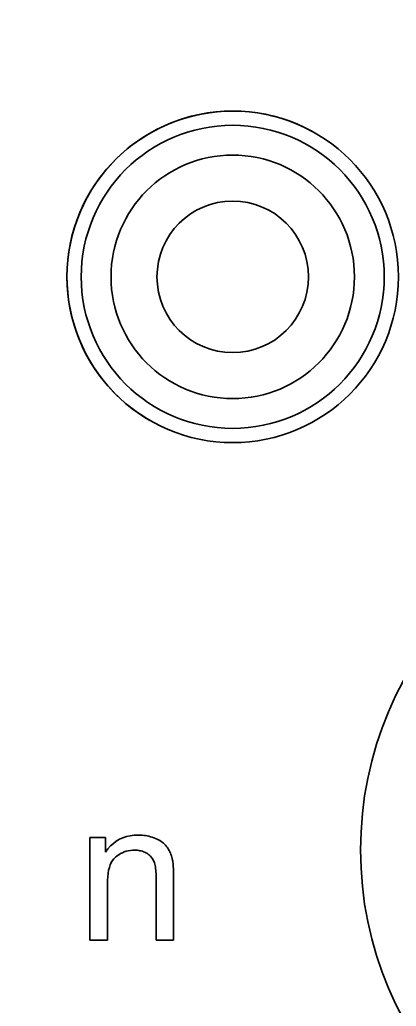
# Model space of a CAD drawing. Extents: x 23 to 417, y 3 to 294.
# Drawn here: x 150.63 to 153.62, y 112.77 to 120.58 of the extents above; entities that cross this region are included whole.
import ezdxf

# ---------------------------------------------------------------- set-up
doc = ezdxf.new("R2010")
doc.units = 0
doc.layers.get('0').update_dxf_attribs({"lineweight": 13})

msp = doc.modelspace()

# ---------------------------------------------------------------- linework, layer by layer
at = {"color": 7, "lineweight": 35, "ltscale": 0.000766719}
msp.add_line((151.4781, 114.1089), (151.508, 114.1156), dxfattribs=at)
at = {"color": 7, "lineweight": 35, "ltscale": 0.000794341}
msp.add_line((151.508, 114.1156), (151.5396, 114.1196), dxfattribs=at)
at = {"color": 7, "lineweight": 35, "ltscale": 0.00082895}
msp.add_line((151.5396, 114.1196), (151.5727, 114.121), dxfattribs=at)
at = {"color": 7, "lineweight": 35, "ltscale": 0.000365403}
msp.add_line((151.5727, 114.121), (151.5873, 114.1207), dxfattribs=at)
at = {"color": 7, "lineweight": 35, "ltscale": 0.00035992}
msp.add_line((151.5873, 114.1207), (151.6017, 114.1199), dxfattribs=at)
at = {"color": 7, "lineweight": 35, "ltscale": 0.000354854}
msp.add_line((151.6017, 114.1199), (151.6158, 114.1186), dxfattribs=at)
at = {"color": 7, "lineweight": 35, "ltscale": 0.000350699}
msp.add_line((151.6158, 114.1186), (151.6297, 114.1168), dxfattribs=at)
at = {"color": 7, "lineweight": 35, "ltscale": 0.000346803}
msp.add_line((151.6297, 114.1168), (151.6434, 114.1144), dxfattribs=at)
at = {"color": 7, "lineweight": 35, "ltscale": 0.000343363}
msp.add_line((151.6434, 114.1144), (151.6568, 114.1115), dxfattribs=at)
at = {"color": 7, "lineweight": 35, "ltscale": 0.020374}
msp.add_line((151.189, 113.2876), (151.189, 114.1026), dxfattribs=at)
at = {"color": 7, "lineweight": 35, "ltscale": 0.003108}
msp.add_line((151.189, 114.1026), (151.3133, 114.1026), dxfattribs=at)
at = {"color": 7, "lineweight": 35, "ltscale": 0.002897}
msp.add_line((151.3133, 114.1026), (151.3133, 113.9867), dxfattribs=at)
at = {"color": 7, "lineweight": 35, "ltscale": 0.000764542}
msp.add_line((151.332, 114.0122), (151.3524, 114.035), dxfattribs=at)
at = {"color": 7, "lineweight": 35, "ltscale": 0.000744943}
msp.add_line((151.3524, 114.035), (151.3744, 114.0552), dxfattribs=at)
at = {"color": 7, "lineweight": 35, "ltscale": 0.000732619}
msp.add_line((151.3744, 114.0552), (151.3979, 114.0726), dxfattribs=at)
at = {"color": 7, "lineweight": 35, "ltscale": 0.000729045}
msp.add_line((151.3979, 114.0726), (151.423, 114.0874), dxfattribs=at)
at = {"color": 7, "lineweight": 35, "ltscale": 0.000733457}
msp.add_line((151.423, 114.0874), (151.4498, 114.0995), dxfattribs=at)
at = {"color": 7, "lineweight": 35, "ltscale": 0.000746395}
msp.add_line((151.4498, 114.0995), (151.4781, 114.1089), dxfattribs=at)
at = {"color": 7, "lineweight": 35, "ltscale": 0.000340925}
msp.add_line((151.6568, 114.1115), (151.67, 114.108), dxfattribs=at)
at = {"color": 7, "lineweight": 35, "ltscale": 0.000338475}
msp.add_line((151.67, 114.108), (151.6829, 114.104), dxfattribs=at)
at = {"color": 7, "lineweight": 35, "ltscale": 0.000337171}
msp.add_line((151.6829, 114.104), (151.6956, 114.0996), dxfattribs=at)
at = {"color": 7, "lineweight": 35, "ltscale": 0.000336301}
msp.add_line((151.6956, 114.0996), (151.7081, 114.0945), dxfattribs=at)
at = {"color": 7, "lineweight": 35, "ltscale": 0.000330466}
msp.add_line((151.7081, 114.0945), (151.7202, 114.0891), dxfattribs=at)
at = {"color": 7, "lineweight": 35, "ltscale": 0.000320129}
msp.add_line((151.7202, 114.0891), (151.7316, 114.0833), dxfattribs=at)
at = {"color": 7, "lineweight": 35, "ltscale": 0.000310446}
msp.add_line((151.7316, 114.0833), (151.7424, 114.0771), dxfattribs=at)
at = {"color": 7, "lineweight": 35, "ltscale": 0.000301299}
msp.add_line((151.7424, 114.0771), (151.7526, 114.0707), dxfattribs=at)
at = {"color": 7, "lineweight": 35, "ltscale": 0.000293015}
msp.add_line((151.7526, 114.0707), (151.7621, 114.0639), dxfattribs=at)
at = {"color": 7, "lineweight": 35, "ltscale": 0.000285463}
msp.add_line((151.7621, 114.0639), (151.7711, 114.0568), dxfattribs=at)
at = {"color": 7, "lineweight": 35, "ltscale": 0.000278795}
msp.add_line((151.7711, 114.0568), (151.7794, 114.0494), dxfattribs=at)
at = {"color": 7, "lineweight": 35, "ltscale": 0.00027352}
msp.add_line((151.7794, 114.0494), (151.7871, 114.0416), dxfattribs=at)
at = {"color": 7, "lineweight": 35, "ltscale": 0.000268871}
msp.add_line((151.7871, 114.0416), (151.7941, 114.0335), dxfattribs=at)
at = {"color": 7, "lineweight": 35, "ltscale": 0.000791631}
msp.add_line((151.3133, 113.9867), (151.332, 114.0122), dxfattribs=at)
at = {"color": 7, "lineweight": 35, "ltscale": 0.000413777}
msp.add_line((151.4178, 113.9654), (151.4042, 113.9559), dxfattribs=at)
at = {"color": 7, "lineweight": 35, "ltscale": 0.000408574}
msp.add_line((151.4318, 113.9738), (151.4178, 113.9654), dxfattribs=at)
at = {"color": 7, "lineweight": 35, "ltscale": 0.000405981}
msp.add_line((151.4463, 113.9811), (151.4318, 113.9738), dxfattribs=at)
at = {"color": 7, "lineweight": 35, "ltscale": 0.000405168}
msp.add_line((151.4613, 113.9873), (151.4463, 113.9811), dxfattribs=at)
at = {"color": 7, "lineweight": 35, "ltscale": 0.000406869}
msp.add_line((151.4768, 113.9923), (151.4613, 113.9873), dxfattribs=at)
at = {"color": 7, "lineweight": 35, "ltscale": 0.000410934}
msp.add_line((151.4927, 113.9962), (151.4768, 113.9923), dxfattribs=at)
at = {"color": 7, "lineweight": 35, "ltscale": 0.000416785}
msp.add_line((151.5092, 113.999), (151.4927, 113.9962), dxfattribs=at)
at = {"color": 7, "lineweight": 35, "ltscale": 0.000425235}
msp.add_line((151.5261, 114.0007), (151.5092, 113.999), dxfattribs=at)
at = {"color": 7, "lineweight": 35, "ltscale": 0.000435376}
msp.add_line((151.5435, 114.0013), (151.5261, 114.0007), dxfattribs=at)
at = {"color": 7, "lineweight": 35, "ltscale": 0.000273016}
msp.add_line((151.5544, 114.001), (151.5435, 114.0013), dxfattribs=at)
at = {"color": 7, "lineweight": 35, "ltscale": 0.000266149}
msp.add_line((151.565, 114.0003), (151.5544, 114.001), dxfattribs=at)
at = {"color": 7, "lineweight": 35, "ltscale": 0.000260513}
msp.add_line((151.5754, 113.999), (151.565, 114.0003), dxfattribs=at)
at = {"color": 7, "lineweight": 35, "ltscale": 0.000254996}
msp.add_line((151.5854, 113.9973), (151.5754, 113.999), dxfattribs=at)
at = {"color": 7, "lineweight": 35, "ltscale": 0.000250685}
msp.add_line((151.5952, 113.995), (151.5854, 113.9973), dxfattribs=at)
at = {"color": 7, "lineweight": 35, "ltscale": 0.000246908}
msp.add_line((151.6047, 113.9923), (151.5952, 113.995), dxfattribs=at)
at = {"color": 7, "lineweight": 35, "ltscale": 0.000244123}
msp.add_line((151.6139, 113.9891), (151.6047, 113.9923), dxfattribs=at)
at = {"color": 7, "lineweight": 35, "ltscale": 0.000241723}
msp.add_line((151.6228, 113.9853), (151.6139, 113.9891), dxfattribs=at)
at = {"color": 7, "lineweight": 35, "ltscale": 0.000240547}
msp.add_line((151.6315, 113.9811), (151.6228, 113.9853), dxfattribs=at)
at = {"color": 7, "lineweight": 35, "ltscale": 0.000240104}
msp.add_line((151.6398, 113.9763), (151.6315, 113.9811), dxfattribs=at)
at = {"color": 7, "lineweight": 35, "ltscale": 0.000237269}
msp.add_line((151.6478, 113.9712), (151.6398, 113.9763), dxfattribs=at)
at = {"color": 7, "lineweight": 35, "ltscale": 0.00023165}
msp.add_line((151.6553, 113.9657), (151.6478, 113.9712), dxfattribs=at)
at = {"color": 7, "lineweight": 35, "ltscale": 0.000227054}
msp.add_line((151.6622, 113.9599), (151.6553, 113.9657), dxfattribs=at)
at = {"color": 7, "lineweight": 35, "ltscale": 0.000223397}
msp.add_line((151.6687, 113.9537), (151.6622, 113.9599), dxfattribs=at)
at = {"color": 7, "lineweight": 35, "ltscale": 0.000265126}
msp.add_line((151.7941, 114.0335), (151.8006, 114.0251), dxfattribs=at)
at = {"color": 7, "lineweight": 35, "ltscale": 0.000264639}
msp.add_line((151.8006, 114.0251), (151.8065, 114.0163), dxfattribs=at)
at = {"color": 7, "lineweight": 35, "ltscale": 0.000266787}
msp.add_line((151.8065, 114.0163), (151.8121, 114.0072), dxfattribs=at)
at = {"color": 7, "lineweight": 35, "ltscale": 0.000268698}
msp.add_line((151.8121, 114.0072), (151.8174, 113.9978), dxfattribs=at)
at = {"color": 7, "lineweight": 35, "ltscale": 0.000271632}
msp.add_line((151.8174, 113.9978), (151.8222, 113.9881), dxfattribs=at)
at = {"color": 7, "lineweight": 35, "ltscale": 0.000274841}
msp.add_line((151.8222, 113.9881), (151.8267, 113.9781), dxfattribs=at)
at = {"color": 7, "lineweight": 35, "ltscale": 0.000278809}
msp.add_line((151.8267, 113.9781), (151.8308, 113.9677), dxfattribs=at)
at = {"color": 7, "lineweight": 35, "ltscale": 0.000283224}
msp.add_line((151.8308, 113.9677), (151.8345, 113.957), dxfattribs=at)
at = {"color": 7, "lineweight": 35, "ltscale": 0.000288148}
msp.add_line((151.8345, 113.957), (151.8379, 113.946), dxfattribs=at)
at = {"color": 7, "lineweight": 35, "ltscale": 0.000535923}
msp.add_line((151.3502, 113.8844), (151.3431, 113.8641), dxfattribs=at)
at = {"color": 7, "lineweight": 35, "ltscale": 0.000501372}
msp.add_line((151.3585, 113.9026), (151.3502, 113.8844), dxfattribs=at)
at = {"color": 7, "lineweight": 35, "ltscale": 0.000471772}
msp.add_line((151.3681, 113.9188), (151.3585, 113.9026), dxfattribs=at)
at = {"color": 7, "lineweight": 35, "ltscale": 0.000447718}
msp.add_line((151.379, 113.9331), (151.3681, 113.9188), dxfattribs=at)
at = {"color": 7, "lineweight": 35, "ltscale": 0.000431106}
msp.add_line((151.3912, 113.9453), (151.379, 113.9331), dxfattribs=at)
at = {"color": 7, "lineweight": 35, "ltscale": 0.000421142}
msp.add_line((151.4042, 113.9559), (151.3912, 113.9453), dxfattribs=at)
at = {"color": 7, "lineweight": 35, "ltscale": 0.000220708}
msp.add_line((151.6746, 113.9472), (151.6687, 113.9537), dxfattribs=at)
at = {"color": 7, "lineweight": 35, "ltscale": 0.000219069}
msp.add_line((151.6801, 113.9403), (151.6746, 113.9472), dxfattribs=at)
at = {"color": 7, "lineweight": 35, "ltscale": 0.000218331}
msp.add_line((151.6851, 113.9332), (151.6801, 113.9403), dxfattribs=at)
at = {"color": 7, "lineweight": 35, "ltscale": 0.000218592}
msp.add_line((151.6895, 113.9256), (151.6851, 113.9332), dxfattribs=at)
at = {"color": 7, "lineweight": 35, "ltscale": 0.000220207}
msp.add_line((151.6935, 113.9178), (151.6895, 113.9256), dxfattribs=at)
at = {"color": 7, "lineweight": 35, "ltscale": 0.000222556}
msp.add_line((151.697, 113.9096), (151.6935, 113.9178), dxfattribs=at)
at = {"color": 7, "lineweight": 35, "ltscale": 0.000232613}
msp.add_line((151.7001, 113.9008), (151.697, 113.9096), dxfattribs=at)
at = {"color": 7, "lineweight": 35, "ltscale": 0.000250765}
msp.add_line((151.7028, 113.8911), (151.7001, 113.9008), dxfattribs=at)
at = {"color": 7, "lineweight": 35, "ltscale": 0.000269226}
msp.add_line((151.7052, 113.8806), (151.7028, 113.8911), dxfattribs=at)
at = {"color": 7, "lineweight": 35, "ltscale": 0.000288311}
msp.add_line((151.7073, 113.8693), (151.7052, 113.8806), dxfattribs=at)
at = {"color": 7, "lineweight": 35, "ltscale": 0.000293062}
msp.add_line((151.8379, 113.946), (151.8409, 113.9347), dxfattribs=at)
at = {"color": 7, "lineweight": 35, "ltscale": 0.00029888}
msp.add_line((151.8409, 113.9347), (151.8436, 113.923), dxfattribs=at)
at = {"color": 7, "lineweight": 35, "ltscale": 0.000209512}
msp.add_line((151.8436, 113.923), (151.845, 113.9148), dxfattribs=at)
at = {"color": 7, "lineweight": 35, "ltscale": 0.000237134}
msp.add_line((151.845, 113.9148), (151.8463, 113.9054), dxfattribs=at)
at = {"color": 7, "lineweight": 35, "ltscale": 0.000265341}
msp.add_line((151.8463, 113.9054), (151.8475, 113.8948), dxfattribs=at)
at = {"color": 7, "lineweight": 35, "ltscale": 0.000293726}
msp.add_line((151.8475, 113.8948), (151.8485, 113.8831), dxfattribs=at)
at = {"color": 7, "lineweight": 35, "ltscale": 0.000321997}
msp.add_line((151.8485, 113.8831), (151.8493, 113.8702), dxfattribs=at)
at = {"color": 7, "lineweight": 35, "ltscale": 0.000661753}
msp.add_line((151.3329, 113.8176), (151.3297, 113.7913), dxfattribs=at)
at = {"color": 7, "lineweight": 35, "ltscale": 0.000617053}
msp.add_line((151.3374, 113.8418), (151.3329, 113.8176), dxfattribs=at)
at = {"color": 7, "lineweight": 35, "ltscale": 0.000575112}
msp.add_line((151.3431, 113.8641), (151.3374, 113.8418), dxfattribs=at)
at = {"color": 7, "lineweight": 35, "ltscale": 0.000308197}
msp.add_line((151.7091, 113.8571), (151.7073, 113.8693), dxfattribs=at)
at = {"color": 7, "lineweight": 35, "ltscale": 0.000328141}
msp.add_line((151.7105, 113.8441), (151.7091, 113.8571), dxfattribs=at)
at = {"color": 7, "lineweight": 35, "ltscale": 0.000348778}
msp.add_line((151.7117, 113.8302), (151.7105, 113.8441), dxfattribs=at)
at = {"color": 7, "lineweight": 35, "ltscale": 0.000369318}
msp.add_line((151.7125, 113.8154), (151.7117, 113.8302), dxfattribs=at)
at = {"color": 7, "lineweight": 35, "ltscale": 0.000390438}
msp.add_line((151.713, 113.7998), (151.7125, 113.8154), dxfattribs=at)
at = {"color": 7, "lineweight": 35, "ltscale": 0.000350628}
msp.add_line((151.8493, 113.8702), (151.85, 113.8562), dxfattribs=at)
at = {"color": 7, "lineweight": 35, "ltscale": 0.000379016}
msp.add_line((151.85, 113.8562), (151.8505, 113.8411), dxfattribs=at)
at = {"color": 7, "lineweight": 35, "ltscale": 0.000407816}
msp.add_line((151.8505, 113.8411), (151.8509, 113.8248), dxfattribs=at)
at = {"color": 7, "lineweight": 35, "ltscale": 0.00043635}
msp.add_line((151.8509, 113.8248), (151.8512, 113.8073), dxfattribs=at)
at = {"color": 7, "lineweight": 35, "ltscale": 0.000465211}
msp.add_line((151.8512, 113.8073), (151.8512, 113.7887), dxfattribs=at)
at = {"color": 7, "lineweight": 35, "ltscale": 0.000757782}
msp.add_line((151.3278, 113.763), (151.3271, 113.7327), dxfattribs=at)
at = {"color": 7, "lineweight": 35, "ltscale": 0.011127}
msp.add_line((151.3271, 113.7327), (151.3271, 113.2876), dxfattribs=at)
at = {"color": 7, "lineweight": 35, "ltscale": 0.000709163}
msp.add_line((151.3297, 113.7913), (151.3278, 113.763), dxfattribs=at)
at = {"color": 7, "lineweight": 35, "ltscale": 0.000411432}
msp.add_line((151.7131, 113.7833), (151.713, 113.7998), dxfattribs=at)
at = {"color": 7, "lineweight": 35, "ltscale": 0.012393}
msp.add_line((151.7131, 113.2876), (151.7131, 113.7833), dxfattribs=at)
at = {"color": 7, "lineweight": 35, "ltscale": 0.012528}
msp.add_line((151.8512, 113.7887), (151.8512, 113.2876), dxfattribs=at)
at = {"color": 7, "lineweight": 35, "ltscale": 0.003453}
for p, q in [((151.3271, 113.2876), (151.189, 113.2876)), ((151.8512, 113.2876), (151.7131, 113.2876))]:
    msp.add_line(p, q, dxfattribs=at)
at = {"color": 7, "lineweight": 35}
for centre, radius in [((152.3198, 118.5405), 1.3125), ((152.3198, 118.5405), 1.2), ((152.3198, 118.5405), 0.9638), ((152.3198, 118.5405), 0.6), ((156.1448, 114.003), 2.8125)]:
    msp.add_circle(centre, radius, dxfattribs=at)
for centre, radius, start, end in [((149.3198, 108.9405), 16.9688, 92.27977, 447.72023), ((152.3198, 118.5405), 1.3125, 61.35211, 241.35211)]:
    msp.add_arc(centre, radius, start, end, dxfattribs=at)

doc.saveas('drawing.dxf')
